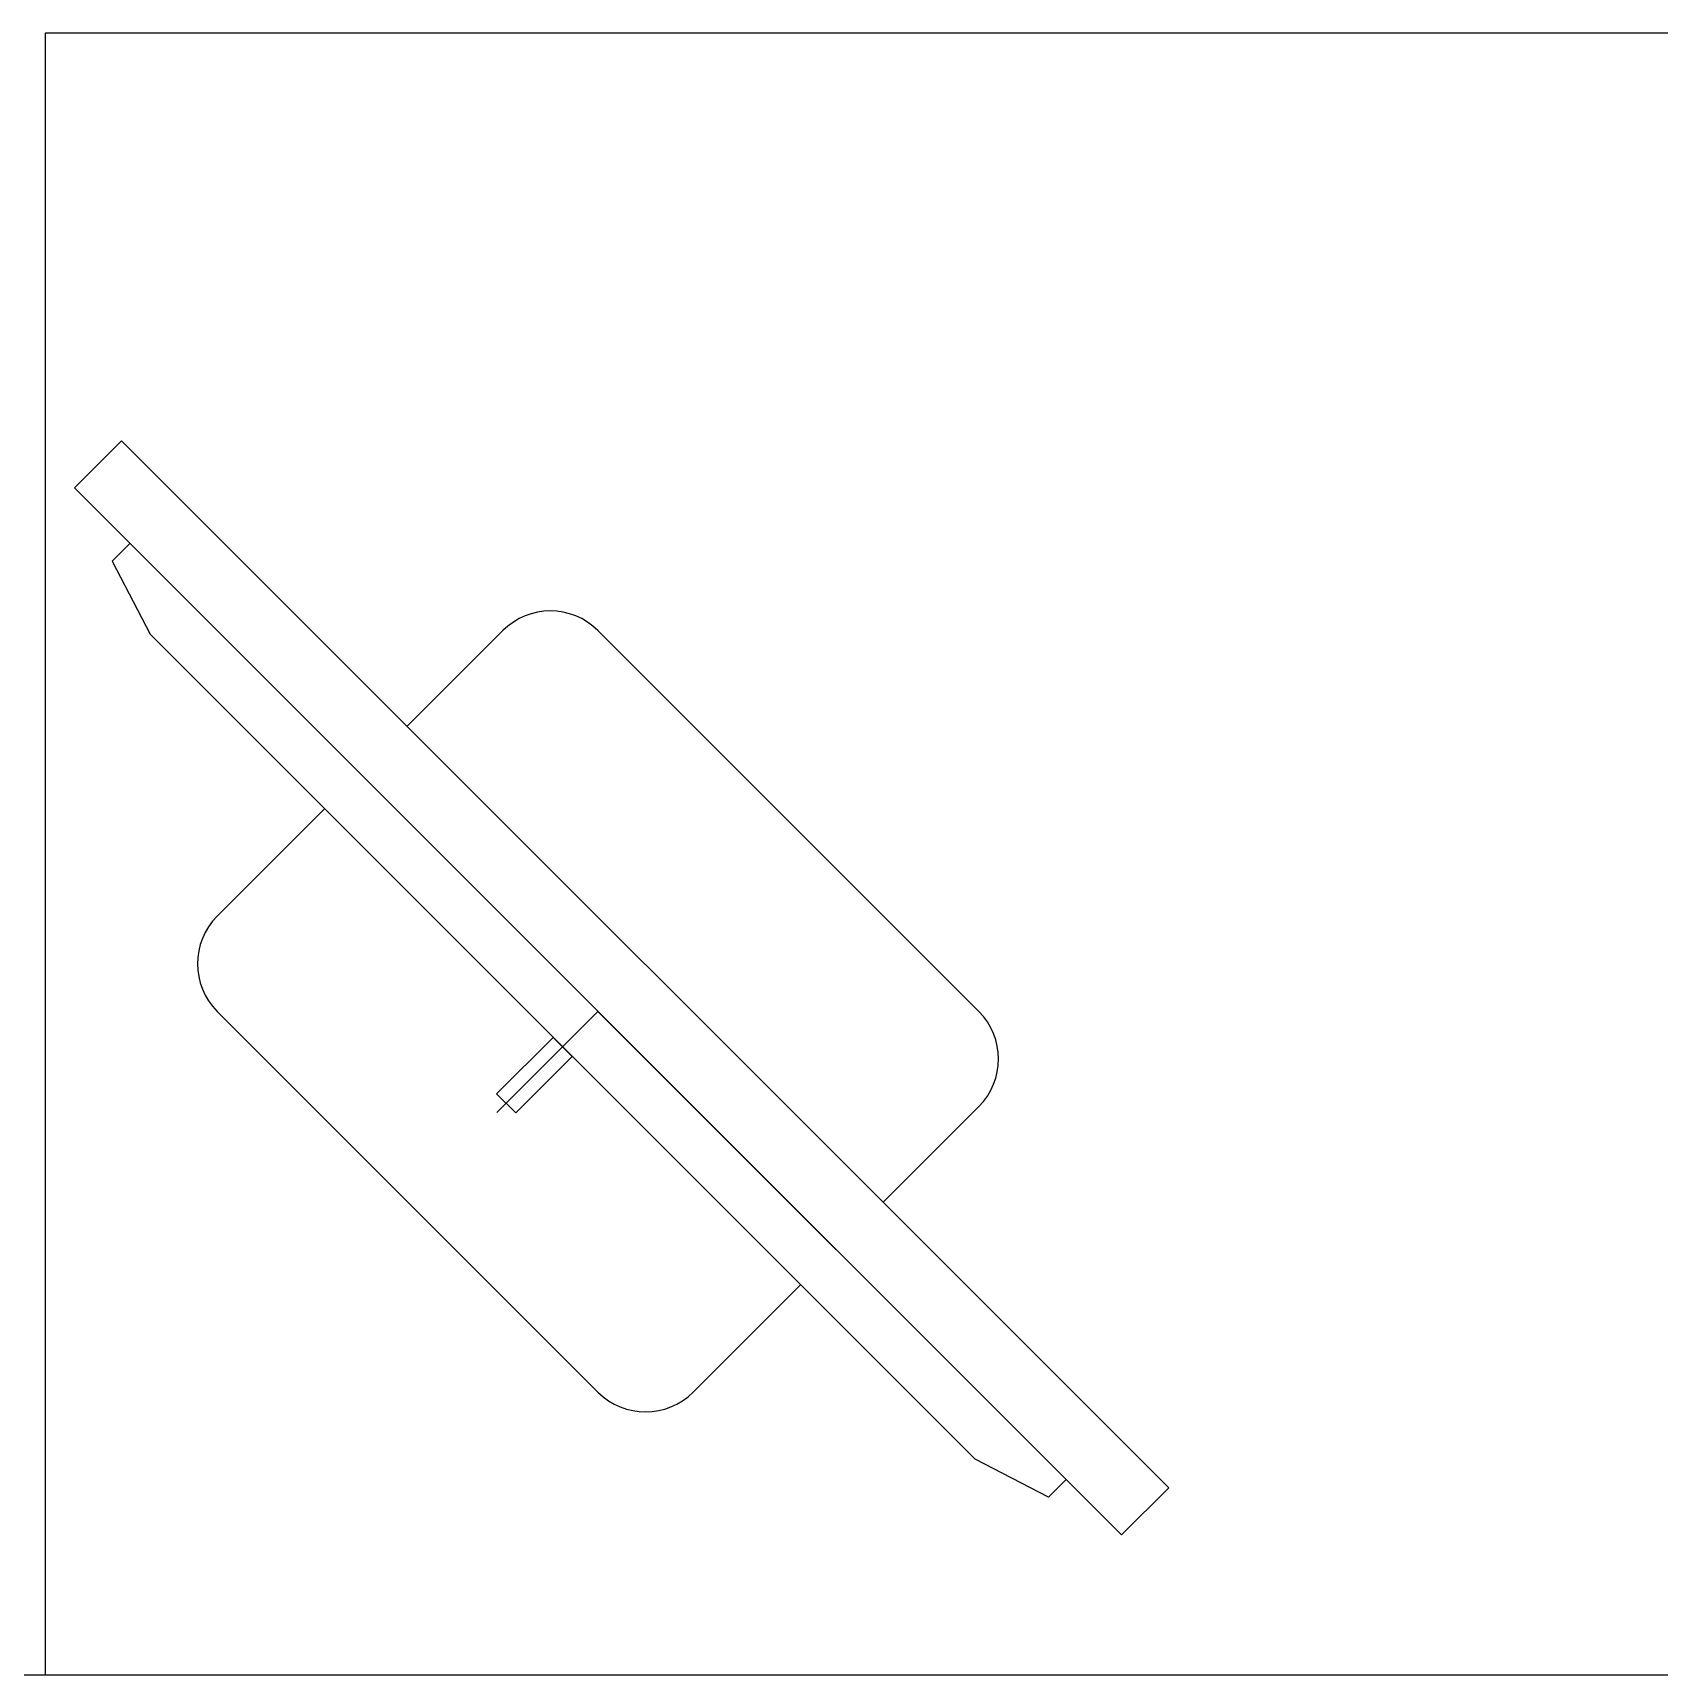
# Model space of a CAD drawing. Extents: x 681461 to 804584, y -183990 to -115925.
# Drawn here: x 689070 to 689674, y -155063 to -154453 of the extents above; entities that cross this region are included whole.
import ezdxf

# ---------------------------------------------------------------- set-up
doc = ezdxf.new("R2010")
doc.units = 0
doc.header["$LTSCALE"] = 900
for name, color, linetype in [('2', 7, 'CONTINUOUS'), ('DOOR', 163, 'CONTINUOUS'), ('WALL', 1, 'CONTINUOUS')]:
    doc.layers.add(name, color=color, linetype=linetype)

msp = doc.modelspace()

# ---------------------------------------------------------------- linework, layer by layer
at = {"layer": '2', "color": 30, "linetype": 'CONTINUOUS'}
for p, q in [((689103.111, -154604.153), (689085.586, -154621.678)), ((689492.02, -154993.062), (689103.111, -154604.153)), ((689474.495, -155010.587), (689085.586, -154621.678)), ((689099.629, -154648.872), (689106.205, -154642.297)), ((689099.629, -154648.872), (689113.672, -154676.067)), ((689420.106, -154982.501), (689113.672, -154676.067)), ((689209.177, -154710.219), (689244.685, -154674.711)), ((689421.462, -154816.132), (689280.041, -154674.711)), ((689138.619, -154780.777), (689178.501, -154740.895)), ((689280.041, -154957.554), (689138.619, -154816.132)), ((689280.041, -154816.132), (689242.479, -154853.694)), ((689368.429, -154904.521), (689280.041, -154816.132)), ((689385.954, -154886.996), (689421.462, -154851.488)), ((689315.396, -154957.554), (689355.278, -154917.672)), ((689447.301, -154996.544), (689420.106, -154982.501)), ((689447.301, -154996.544), (689453.876, -154989.968)), ((689492.02, -154993.062), (689474.495, -155010.587))]:
    msp.add_line(p, q, dxfattribs=at)
msp.add_lwpolyline([(689249.484, -154853.844), (689242.402, -154846.762), (689263.385, -154825.779), (689270.467, -154832.861)], close=True, dxfattribs=at)
for centre, start, end in [((689262.363, -154692.389), 45, 135), ((689156.297, -154798.455), 135, 225), ((689403.784, -154833.81), 315, 45), ((689297.718, -154939.876), 225, 315)]:
    msp.add_arc(centre, 25, start, end, dxfattribs=at)
at = {"layer": 'DOOR', "color": 85}
msp.add_lwpolyline([(690274.919, -154452.672), (690274.919, -155062.672), (689074.919, -155062.672), (689074.919, -154452.672)], close=True, dxfattribs=at)
at = {"layer": 'WALL', "color": 8, "linetype": 'BYBLOCK'}
msp.add_line((691159.489, -155062.672), (684564.489, -155062.672), dxfattribs=at)

doc.saveas('drawing.dxf')
